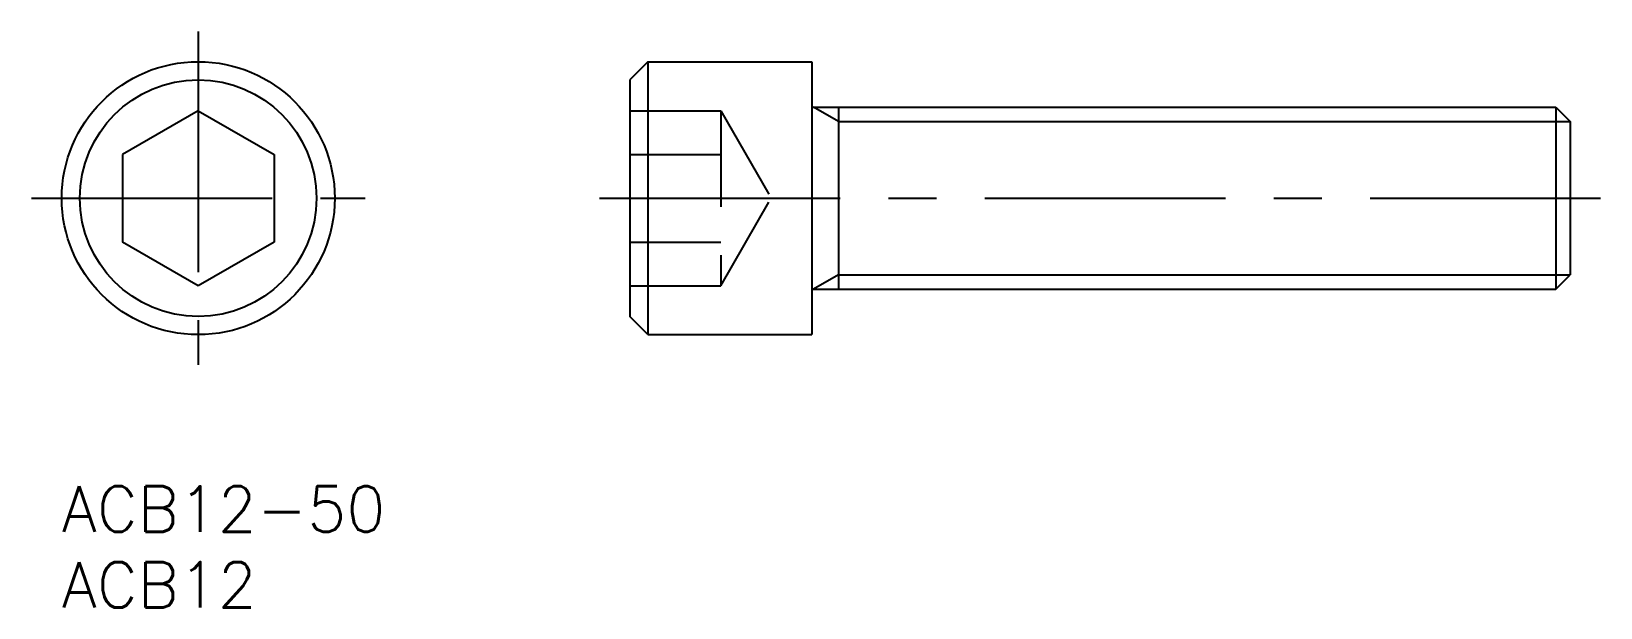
# Model space of a CAD drawing. Extents: x -2 to 101, y -8 to 30.
import ezdxf

# ---------------------------------------------------------------- set-up
doc = ezdxf.new("R2010")
doc.units = 0
doc.header["$LTSCALE"] = 0.5
doc.linetypes.add('CENTER', pattern=[50.8, 31.75, -6.35, 6.35, -6.35])
doc.linetypes.add('DASHED', pattern=[19.05, 12.7, -6.35])
for name, color, linetype in [('MSM_CENTER', 1, 'CENTER'), ('MSM_CONTINUOUS', 7, 'CONTINUOUS'), ('MSM_DASHED', 4, 'DASHED'), ('MSM_NARROW', 5, 'CONTINUOUS'), ('MSM_PART_NUMBER', 7, 'CONTINUOUS')]:
    doc.layers.add(name, color=color, linetype=linetype)
doc.styles.get("Standard").update_dxf_attribs({"font": 'txt.shx', "height": 3, "bigfont": 'bigfont.shx'})

# ---------------------------------------------------------------- blocks, each defined once
blk = doc.blocks.new('*U2')
at = {"layer": 'MSM_PART_NUMBER'}
blk.add_text('ACB12', height=3, dxfattribs=at).set_placement((0, -8))
blk = doc.blocks.new('*U3')
at = {"layer": 'MSM_PART_NUMBER'}
blk.add_text('ACB12-50', height=3, dxfattribs=at).set_placement((0, -3))

msp = doc.modelspace()

# ---------------------------------------------------------------- linework, layer by layer
at = {"layer": 'MSM_CENTER'}
for p, q in [((9, 30), (9, 8)), ((-2, 19), (20, 19)), ((35.45, 19), (101.45, 19))]:
    msp.add_line(p, q, dxfattribs=at)
at = {"layer": 'MSM_CONTINUOUS'}
for p, q in [((38.65, 28), (37.45, 26.8)), ((38.65, 28), (49.45, 28)), ((38.65, 28), (38.65, 10)), ((49.45, 28), (49.45, 10)), ((37.45, 26.8), (37.45, 11.2)), ((49.45, 25), (98.5, 25)), ((51.2, 25), (51.2, 13)), ((98.5, 25), (98.5, 13)), ((98.5, 25), (99.45, 24.05)), ((9, 24.77), (4, 21.89)), ((9, 24.77), (14, 21.89)), ((99.45, 24.05), (99.45, 13.95)), ((4, 21.89), (4, 16.11)), ((14, 21.89), (14, 16.11)), ((9, 13.23), (4, 16.11)), ((14, 16.11), (9, 13.23)), ((98.5, 13), (99.45, 13.95)), ((49.45, 13), (98.5, 13)), ((38.65, 10), (37.45, 11.2)), ((38.65, 10), (49.45, 10))]:
    msp.add_line(p, q, dxfattribs=at)
for radius in [9, 7.8]:
    msp.add_circle((9, 19), radius, dxfattribs=at)
at = {"layer": 'MSM_DASHED'}
for p, q in [((37.45, 24.77), (43.45, 24.77)), ((43.45, 24.77), (46.78, 19)), ((43.45, 24.77), (43.45, 13.23)), ((37.45, 21.89), (43.45, 21.89)), ((43.45, 13.23), (46.78, 19)), ((37.45, 16.11), (43.45, 16.11)), ((37.45, 13.23), (43.45, 13.23))]:
    msp.add_line(p, q, dxfattribs=at)
at = {"layer": 'MSM_NARROW'}
for p, q in [((51.2, 24.05), (49.56, 25)), ((51.2, 24.05), (99.45, 24.05)), ((51.2, 13.95), (49.56, 13)), ((51.2, 13.95), (99.45, 13.95))]:
    msp.add_line(p, q, dxfattribs=at)

# ---------------------------------------------------------------- block references
at = {"layer": 'MSM_CONTINUOUS'}
for name in ['*U3', '*U2']:
    msp.add_blockref(name, (0, 0), dxfattribs=at)

doc.saveas('drawing.dxf')
